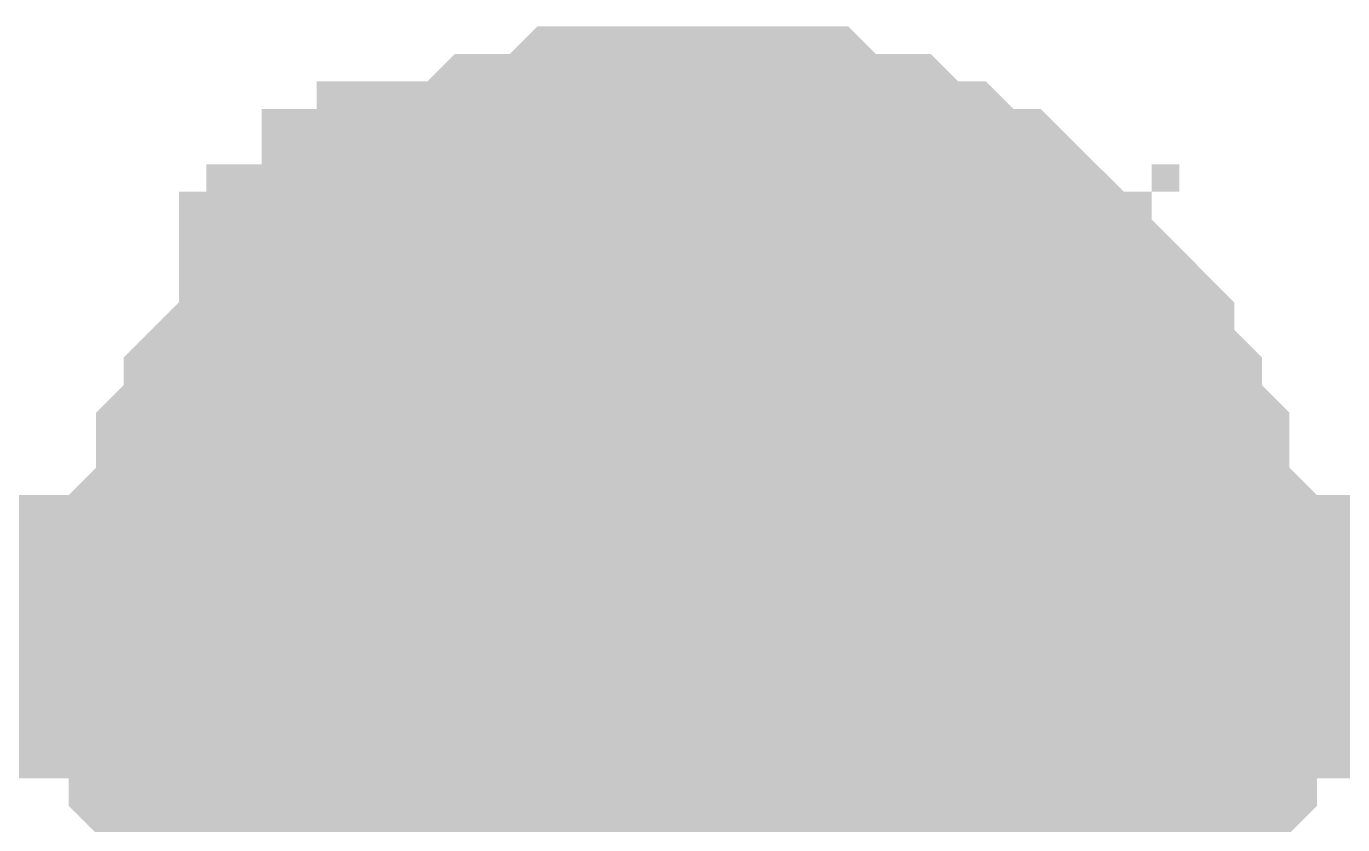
# Model space of a CAD drawing. Header units: inches. Extents: x 0 to 31.5, y 0 to 22.3.
# Drawn here: x 15.4725 to 15.5273, y 3.2919 to 3.3252 of the extents above; entities that cross this region are included whole.
import ezdxf

# ---------------------------------------------------------------- set-up
doc = ezdxf.new("R2010")
doc.units = ezdxf.units.IN
doc.header["$MEASUREMENT"] = 0
doc.layers.add('Sheet', color=255, linetype='Continuous')

msp = doc.modelspace()

# ---------------------------------------------------------------- linework, layer by layer
at = {"layer": 'Sheet'}
for points in [[(15.480151, 3.299748, 0.0118, 0.0118, 0), (15.480151, 3.300896, 0.0118, 0.0118, 0), (15.480151, 3.302045, 0.0118, 0.0118, 0), (15.480151, 3.302045, 0.0118, 0.0118, 0), (15.480151, 3.303193, 0.0118, 0.0118, 0), (15.481299, 3.304342, 0.0118, 0.0118, 0), (15.481299, 3.30549, 0.0118, 0.0118, 0), (15.481299, 3.306639, 0.0118, 0.0118, 0), (15.481299, 3.306639, 0.0118, 0.0118, 0), (15.482448, 3.307787, 0.0118, 0.0118, 0), (15.482448, 3.308936, 0.0118, 0.0118, 0), (15.483596, 3.310084, 0.0118, 0.0118, 0), (15.483596, 3.310084, 0.0118, 0.0118, 0), (15.484744, 3.311233, 0.0118, 0.0118, 0), (15.484744, 3.312382, 0.0118, 0.0118, 0), (15.485892, 3.312382, 0.0118, 0.0118, 0), (15.485892, 3.31353, 0.0118, 0.0118, 0), (15.487041, 3.31353, 0.0118, 0.0118, 0), (15.488189, 3.314679, 0.0118, 0.0118, 0), (15.488189, 3.315827, 0.0118, 0.0118, 0), (15.489337, 3.315827, 0.0118, 0.0118, 0), (15.490486, 3.315827, 0.0118, 0.0118, 0), (15.490486, 3.316976, 0.0118, 0.0118, 0), (15.491634, 3.316976, 0.0118, 0.0118, 0), (15.492782, 3.318124, 0.0118, 0.0118, 0), (15.49393, 3.318124, 0.0118, 0.0118, 0), (15.495079, 3.318124, 0.0118, 0.0118, 0), (15.495079, 3.318124, 0.0118, 0.0118, 0), (15.496227, 3.319273, 0.0118, 0.0118, 0), (15.497375, 3.319273, 0.0118, 0.0118, 0), (15.498524, 3.319273, 0.0118, 0.0118, 0), (15.499672, 3.319273, 0.0118, 0.0118, 0), (15.50082, 3.319273, 0.0118, 0.0118, 0)], [(15.480151, 3.299748, 0.0118, 0.0118, 0), (15.480151, 3.300896, 0.0118, 0.0118, 0), (15.480151, 3.302045, 0.0118, 0.0118, 0), (15.480151, 3.302045, 0.0118, 0.0118, 0), (15.480151, 3.303193, 0.0118, 0.0118, 0), (15.481299, 3.304342, 0.0118, 0.0118, 0), (15.481299, 3.30549, 0.0118, 0.0118, 0), (15.481299, 3.306639, 0.0118, 0.0118, 0), (15.481299, 3.306639, 0.0118, 0.0118, 0), (15.482448, 3.307787, 0.0118, 0.0118, 0), (15.482448, 3.308936, 0.0118, 0.0118, 0), (15.483596, 3.310084, 0.0118, 0.0118, 0), (15.483596, 3.310084, 0.0118, 0.0118, 0), (15.484744, 3.311233, 0.0118, 0.0118, 0), (15.484744, 3.312382, 0.0118, 0.0118, 0), (15.485892, 3.312382, 0.0118, 0.0118, 0), (15.485892, 3.31353, 0.0118, 0.0118, 0), (15.487041, 3.31353, 0.0118, 0.0118, 0), (15.488189, 3.314679, 0.0118, 0.0118, 0), (15.488189, 3.315827, 0.0118, 0.0118, 0), (15.489337, 3.315827, 0.0118, 0.0118, 0), (15.490486, 3.315827, 0.0118, 0.0118, 0), (15.490486, 3.316976, 0.0118, 0.0118, 0), (15.491634, 3.316976, 0.0118, 0.0118, 0), (15.492782, 3.318124, 0.0118, 0.0118, 0), (15.49393, 3.318124, 0.0118, 0.0118, 0), (15.495079, 3.318124, 0.0118, 0.0118, 0), (15.495079, 3.318124, 0.0118, 0.0118, 0), (15.496227, 3.319273, 0.0118, 0.0118, 0), (15.497375, 3.319273, 0.0118, 0.0118, 0), (15.498524, 3.319273, 0.0118, 0.0118, 0), (15.499672, 3.319273, 0.0118, 0.0118, 0), (15.50082, 3.319273, 0.0118, 0.0118, 0)], [(15.480151, 3.299748, 0.0118, 0.0118, 0), (15.480151, 3.300896, 0.0118, 0.0118, 0), (15.480151, 3.302045, 0.0118, 0.0118, 0), (15.480151, 3.302045, 0.0118, 0.0118, 0), (15.480151, 3.303193, 0.0118, 0.0118, 0), (15.481299, 3.304342, 0.0118, 0.0118, 0), (15.481299, 3.30549, 0.0118, 0.0118, 0), (15.481299, 3.306639, 0.0118, 0.0118, 0), (15.481299, 3.306639, 0.0118, 0.0118, 0), (15.482448, 3.307787, 0.0118, 0.0118, 0), (15.482448, 3.308936, 0.0118, 0.0118, 0), (15.483596, 3.310084, 0.0118, 0.0118, 0), (15.483596, 3.310084, 0.0118, 0.0118, 0), (15.484744, 3.311233, 0.0118, 0.0118, 0), (15.484744, 3.312382, 0.0118, 0.0118, 0), (15.485892, 3.312382, 0.0118, 0.0118, 0), (15.485892, 3.31353, 0.0118, 0.0118, 0), (15.487041, 3.31353, 0.0118, 0.0118, 0), (15.488189, 3.314679, 0.0118, 0.0118, 0), (15.488189, 3.315827, 0.0118, 0.0118, 0), (15.489337, 3.315827, 0.0118, 0.0118, 0), (15.490486, 3.315827, 0.0118, 0.0118, 0), (15.490486, 3.316976, 0.0118, 0.0118, 0), (15.491634, 3.316976, 0.0118, 0.0118, 0), (15.492782, 3.318124, 0.0118, 0.0118, 0), (15.49393, 3.318124, 0.0118, 0.0118, 0), (15.495079, 3.318124, 0.0118, 0.0118, 0), (15.495079, 3.318124, 0.0118, 0.0118, 0), (15.496227, 3.319273, 0.0118, 0.0118, 0), (15.497375, 3.319273, 0.0118, 0.0118, 0), (15.498524, 3.319273, 0.0118, 0.0118, 0), (15.499672, 3.319273, 0.0118, 0.0118, 0), (15.50082, 3.319273, 0.0118, 0.0118, 0)], [(15.480151, 3.299748, 0.0118, 0.0118, 0), (15.480151, 3.300896, 0.0118, 0.0118, 0), (15.480151, 3.302045, 0.0118, 0.0118, 0), (15.480151, 3.302045, 0.0118, 0.0118, 0), (15.480151, 3.303193, 0.0118, 0.0118, 0), (15.481299, 3.304342, 0.0118, 0.0118, 0), (15.481299, 3.30549, 0.0118, 0.0118, 0), (15.481299, 3.306639, 0.0118, 0.0118, 0), (15.481299, 3.306639, 0.0118, 0.0118, 0), (15.482448, 3.307787, 0.0118, 0.0118, 0), (15.482448, 3.308936, 0.0118, 0.0118, 0), (15.483596, 3.310084, 0.0118, 0.0118, 0), (15.483596, 3.310084, 0.0118, 0.0118, 0), (15.484744, 3.311233, 0.0118, 0.0118, 0), (15.484744, 3.312382, 0.0118, 0.0118, 0), (15.485892, 3.312382, 0.0118, 0.0118, 0), (15.485892, 3.31353, 0.0118, 0.0118, 0), (15.487041, 3.31353, 0.0118, 0.0118, 0), (15.488189, 3.314679, 0.0118, 0.0118, 0), (15.488189, 3.315827, 0.0118, 0.0118, 0), (15.489337, 3.315827, 0.0118, 0.0118, 0), (15.490486, 3.315827, 0.0118, 0.0118, 0), (15.490486, 3.316976, 0.0118, 0.0118, 0), (15.491634, 3.316976, 0.0118, 0.0118, 0), (15.492782, 3.318124, 0.0118, 0.0118, 0), (15.49393, 3.318124, 0.0118, 0.0118, 0), (15.495079, 3.318124, 0.0118, 0.0118, 0), (15.495079, 3.318124, 0.0118, 0.0118, 0), (15.496227, 3.319273, 0.0118, 0.0118, 0), (15.497375, 3.319273, 0.0118, 0.0118, 0), (15.498524, 3.319273, 0.0118, 0.0118, 0), (15.499672, 3.319273, 0.0118, 0.0118, 0), (15.50082, 3.319273, 0.0118, 0.0118, 0)], [(15.50082, 3.319273, 0.0118, 0.0118, 0), (15.50082, 3.319273, 0.0118, 0.0118, 0)], [(15.50082, 3.319273, 0.0118, 0.0118, 0), (15.501969, 3.319273, 0.0118, 0.0118, 0), (15.503117, 3.319273, 0.0118, 0.0118, 0), (15.503117, 3.319273, 0.0118, 0.0118, 0), (15.504265, 3.319273, 0.0118, 0.0118, 0), (15.505413, 3.318124, 0.0118, 0.0118, 0), (15.506562, 3.318124, 0.0118, 0.0118, 0), (15.50771, 3.318124, 0.0118, 0.0118, 0), (15.50771, 3.318124, 0.0118, 0.0118, 0), (15.508858, 3.316976, 0.0118, 0.0118, 0), (15.510007, 3.316976, 0.0118, 0.0118, 0), (15.511155, 3.315827, 0.0118, 0.0118, 0), (15.511155, 3.315827, 0.0118, 0.0118, 0), (15.512303, 3.315827, 0.0118, 0.0118, 0), (15.513451, 3.314679, 0.0118, 0.0118, 0), (15.513451, 3.31353, 0.0118, 0.0118, 0), (15.5146, 3.31353, 0.0118, 0.0118, 0), (15.5146, 3.312382, 0.0118, 0.0118, 0), (15.515748, 3.312382, 0.0118, 0.0118, 0), (15.516896, 3.311233, 0.0118, 0.0118, 0), (15.516896, 3.310084, 0.0118, 0.0118, 0), (15.516896, 3.310084, 0.0118, 0.0118, 0), (15.518045, 3.308936, 0.0118, 0.0118, 0), (15.518045, 3.307787, 0.0118, 0.0118, 0), (15.519193, 3.306639, 0.0118, 0.0118, 0), (15.519193, 3.306639, 0.0118, 0.0118, 0), (15.519193, 3.30549, 0.0118, 0.0118, 0), (15.519193, 3.304342, 0.0118, 0.0118, 0), (15.520341, 3.303193, 0.0118, 0.0118, 0), (15.520341, 3.302045, 0.0118, 0.0118, 0), (15.520341, 3.302045, 0.0118, 0.0118, 0), (15.520341, 3.300896, 0.0118, 0.0118, 0), (15.520341, 3.299748, 0.0118, 0.0118, 0)], [(15.50082, 3.319273, 0.0118, 0.0118, 0), (15.50082, 3.319273, 0.0118, 0.0118, 0)], [(15.50082, 3.319273, 0.0118, 0.0118, 0), (15.501969, 3.319273, 0.0118, 0.0118, 0), (15.503117, 3.319273, 0.0118, 0.0118, 0), (15.503117, 3.319273, 0.0118, 0.0118, 0), (15.504265, 3.319273, 0.0118, 0.0118, 0), (15.505413, 3.318124, 0.0118, 0.0118, 0), (15.506562, 3.318124, 0.0118, 0.0118, 0), (15.50771, 3.318124, 0.0118, 0.0118, 0), (15.50771, 3.318124, 0.0118, 0.0118, 0), (15.508858, 3.316976, 0.0118, 0.0118, 0), (15.510007, 3.316976, 0.0118, 0.0118, 0), (15.511155, 3.315827, 0.0118, 0.0118, 0), (15.511155, 3.315827, 0.0118, 0.0118, 0), (15.512303, 3.315827, 0.0118, 0.0118, 0), (15.513451, 3.314679, 0.0118, 0.0118, 0), (15.513451, 3.31353, 0.0118, 0.0118, 0), (15.5146, 3.31353, 0.0118, 0.0118, 0), (15.5146, 3.312382, 0.0118, 0.0118, 0), (15.515748, 3.312382, 0.0118, 0.0118, 0), (15.516896, 3.311233, 0.0118, 0.0118, 0), (15.516896, 3.310084, 0.0118, 0.0118, 0), (15.516896, 3.310084, 0.0118, 0.0118, 0), (15.518045, 3.308936, 0.0118, 0.0118, 0), (15.518045, 3.307787, 0.0118, 0.0118, 0), (15.519193, 3.306639, 0.0118, 0.0118, 0), (15.519193, 3.306639, 0.0118, 0.0118, 0), (15.519193, 3.30549, 0.0118, 0.0118, 0), (15.519193, 3.304342, 0.0118, 0.0118, 0), (15.520341, 3.303193, 0.0118, 0.0118, 0), (15.520341, 3.302045, 0.0118, 0.0118, 0), (15.520341, 3.302045, 0.0118, 0.0118, 0), (15.520341, 3.300896, 0.0118, 0.0118, 0), (15.520341, 3.299748, 0.0118, 0.0118, 0)], [(15.50082, 3.319273, 0.0118, 0.0118, 0), (15.50082, 3.319273, 0.0118, 0.0118, 0)], [(15.50082, 3.319273, 0.0118, 0.0118, 0), (15.501969, 3.319273, 0.0118, 0.0118, 0), (15.503117, 3.319273, 0.0118, 0.0118, 0), (15.503117, 3.319273, 0.0118, 0.0118, 0), (15.504265, 3.319273, 0.0118, 0.0118, 0), (15.505413, 3.318124, 0.0118, 0.0118, 0), (15.506562, 3.318124, 0.0118, 0.0118, 0), (15.50771, 3.318124, 0.0118, 0.0118, 0), (15.50771, 3.318124, 0.0118, 0.0118, 0), (15.508858, 3.316976, 0.0118, 0.0118, 0), (15.510007, 3.316976, 0.0118, 0.0118, 0), (15.511155, 3.315827, 0.0118, 0.0118, 0), (15.511155, 3.315827, 0.0118, 0.0118, 0), (15.512303, 3.315827, 0.0118, 0.0118, 0), (15.513451, 3.314679, 0.0118, 0.0118, 0), (15.513451, 3.31353, 0.0118, 0.0118, 0), (15.5146, 3.31353, 0.0118, 0.0118, 0), (15.5146, 3.312382, 0.0118, 0.0118, 0), (15.515748, 3.312382, 0.0118, 0.0118, 0), (15.516896, 3.311233, 0.0118, 0.0118, 0), (15.516896, 3.310084, 0.0118, 0.0118, 0), (15.516896, 3.310084, 0.0118, 0.0118, 0), (15.518045, 3.308936, 0.0118, 0.0118, 0), (15.518045, 3.307787, 0.0118, 0.0118, 0), (15.519193, 3.306639, 0.0118, 0.0118, 0), (15.519193, 3.306639, 0.0118, 0.0118, 0), (15.519193, 3.30549, 0.0118, 0.0118, 0), (15.519193, 3.304342, 0.0118, 0.0118, 0), (15.520341, 3.303193, 0.0118, 0.0118, 0), (15.520341, 3.302045, 0.0118, 0.0118, 0), (15.520341, 3.302045, 0.0118, 0.0118, 0), (15.520341, 3.300896, 0.0118, 0.0118, 0), (15.520341, 3.299748, 0.0118, 0.0118, 0)], [(15.50082, 3.319273, 0.0118, 0.0118, 0), (15.50082, 3.319273, 0.0118, 0.0118, 0)], [(15.50082, 3.319273, 0.0118, 0.0118, 0), (15.501969, 3.319273, 0.0118, 0.0118, 0), (15.503117, 3.319273, 0.0118, 0.0118, 0), (15.503117, 3.319273, 0.0118, 0.0118, 0), (15.504265, 3.319273, 0.0118, 0.0118, 0), (15.505413, 3.318124, 0.0118, 0.0118, 0), (15.506562, 3.318124, 0.0118, 0.0118, 0), (15.50771, 3.318124, 0.0118, 0.0118, 0), (15.50771, 3.318124, 0.0118, 0.0118, 0), (15.508858, 3.316976, 0.0118, 0.0118, 0), (15.510007, 3.316976, 0.0118, 0.0118, 0), (15.511155, 3.315827, 0.0118, 0.0118, 0), (15.511155, 3.315827, 0.0118, 0.0118, 0), (15.512303, 3.315827, 0.0118, 0.0118, 0), (15.513451, 3.314679, 0.0118, 0.0118, 0), (15.513451, 3.31353, 0.0118, 0.0118, 0), (15.5146, 3.31353, 0.0118, 0.0118, 0), (15.5146, 3.312382, 0.0118, 0.0118, 0), (15.515748, 3.312382, 0.0118, 0.0118, 0), (15.516896, 3.311233, 0.0118, 0.0118, 0), (15.516896, 3.310084, 0.0118, 0.0118, 0), (15.516896, 3.310084, 0.0118, 0.0118, 0), (15.518045, 3.308936, 0.0118, 0.0118, 0), (15.518045, 3.307787, 0.0118, 0.0118, 0), (15.519193, 3.306639, 0.0118, 0.0118, 0), (15.519193, 3.306639, 0.0118, 0.0118, 0), (15.519193, 3.30549, 0.0118, 0.0118, 0), (15.519193, 3.304342, 0.0118, 0.0118, 0), (15.520341, 3.303193, 0.0118, 0.0118, 0), (15.520341, 3.302045, 0.0118, 0.0118, 0), (15.520341, 3.302045, 0.0118, 0.0118, 0), (15.520341, 3.300896, 0.0118, 0.0118, 0), (15.520341, 3.299748, 0.0118, 0.0118, 0)], [(15.480151, 3.299748, 0.0039, 0.0039, 0), (15.480151, 3.300896, 0.0039, 0.0039, 0), (15.480151, 3.302045, 0.0039, 0.0039, 0), (15.480151, 3.302045, 0.0039, 0.0039, 0), (15.480151, 3.303193, 0.0039, 0.0039, 0), (15.481299, 3.304342, 0.0039, 0.0039, 0), (15.481299, 3.30549, 0.0039, 0.0039, 0), (15.481299, 3.306639, 0.0039, 0.0039, 0), (15.481299, 3.306639, 0.0039, 0.0039, 0), (15.482448, 3.307787, 0.0039, 0.0039, 0), (15.482448, 3.308936, 0.0039, 0.0039, 0), (15.483596, 3.310084, 0.0039, 0.0039, 0), (15.483596, 3.310084, 0.0039, 0.0039, 0), (15.484744, 3.311233, 0.0039, 0.0039, 0), (15.484744, 3.312382, 0.0039, 0.0039, 0), (15.485892, 3.312382, 0.0039, 0.0039, 0), (15.485892, 3.31353, 0.0039, 0.0039, 0), (15.487041, 3.31353, 0.0039, 0.0039, 0), (15.488189, 3.314679, 0.0039, 0.0039, 0), (15.488189, 3.315827, 0.0039, 0.0039, 0), (15.489337, 3.315827, 0.0039, 0.0039, 0), (15.490486, 3.315827, 0.0039, 0.0039, 0), (15.490486, 3.316976, 0.0039, 0.0039, 0), (15.491634, 3.316976, 0.0039, 0.0039, 0), (15.492782, 3.318124, 0.0039, 0.0039, 0), (15.49393, 3.318124, 0.0039, 0.0039, 0), (15.495079, 3.318124, 0.0039, 0.0039, 0), (15.495079, 3.318124, 0.0039, 0.0039, 0), (15.496227, 3.319273, 0.0039, 0.0039, 0), (15.497375, 3.319273, 0.0039, 0.0039, 0), (15.498524, 3.319273, 0.0039, 0.0039, 0), (15.499672, 3.319273, 0.0039, 0.0039, 0), (15.50082, 3.319273, 0.0039, 0.0039, 0)], [(15.480151, 3.299748, 0.0039, 0.0039, 0), (15.480151, 3.300896, 0.0039, 0.0039, 0), (15.480151, 3.302045, 0.0039, 0.0039, 0), (15.480151, 3.302045, 0.0039, 0.0039, 0), (15.480151, 3.303193, 0.0039, 0.0039, 0), (15.481299, 3.304342, 0.0039, 0.0039, 0), (15.481299, 3.30549, 0.0039, 0.0039, 0), (15.481299, 3.306639, 0.0039, 0.0039, 0), (15.481299, 3.306639, 0.0039, 0.0039, 0), (15.482448, 3.307787, 0.0039, 0.0039, 0), (15.482448, 3.308936, 0.0039, 0.0039, 0), (15.483596, 3.310084, 0.0039, 0.0039, 0), (15.483596, 3.310084, 0.0039, 0.0039, 0), (15.484744, 3.311233, 0.0039, 0.0039, 0), (15.484744, 3.312382, 0.0039, 0.0039, 0), (15.485892, 3.312382, 0.0039, 0.0039, 0), (15.485892, 3.31353, 0.0039, 0.0039, 0), (15.487041, 3.31353, 0.0039, 0.0039, 0), (15.488189, 3.314679, 0.0039, 0.0039, 0), (15.488189, 3.315827, 0.0039, 0.0039, 0), (15.489337, 3.315827, 0.0039, 0.0039, 0), (15.490486, 3.315827, 0.0039, 0.0039, 0), (15.490486, 3.316976, 0.0039, 0.0039, 0), (15.491634, 3.316976, 0.0039, 0.0039, 0), (15.492782, 3.318124, 0.0039, 0.0039, 0), (15.49393, 3.318124, 0.0039, 0.0039, 0), (15.495079, 3.318124, 0.0039, 0.0039, 0), (15.495079, 3.318124, 0.0039, 0.0039, 0), (15.496227, 3.319273, 0.0039, 0.0039, 0), (15.497375, 3.319273, 0.0039, 0.0039, 0), (15.498524, 3.319273, 0.0039, 0.0039, 0), (15.499672, 3.319273, 0.0039, 0.0039, 0), (15.50082, 3.319273, 0.0039, 0.0039, 0)], [(15.480151, 3.299748, 0.0039, 0.0039, 0), (15.480151, 3.300896, 0.0039, 0.0039, 0), (15.480151, 3.302045, 0.0039, 0.0039, 0), (15.480151, 3.302045, 0.0039, 0.0039, 0), (15.480151, 3.303193, 0.0039, 0.0039, 0), (15.481299, 3.304342, 0.0039, 0.0039, 0), (15.481299, 3.30549, 0.0039, 0.0039, 0), (15.481299, 3.306639, 0.0039, 0.0039, 0), (15.481299, 3.306639, 0.0039, 0.0039, 0), (15.482448, 3.307787, 0.0039, 0.0039, 0), (15.482448, 3.308936, 0.0039, 0.0039, 0), (15.483596, 3.310084, 0.0039, 0.0039, 0), (15.483596, 3.310084, 0.0039, 0.0039, 0), (15.484744, 3.311233, 0.0039, 0.0039, 0), (15.484744, 3.312382, 0.0039, 0.0039, 0), (15.485892, 3.312382, 0.0039, 0.0039, 0), (15.485892, 3.31353, 0.0039, 0.0039, 0), (15.487041, 3.31353, 0.0039, 0.0039, 0), (15.488189, 3.314679, 0.0039, 0.0039, 0), (15.488189, 3.315827, 0.0039, 0.0039, 0), (15.489337, 3.315827, 0.0039, 0.0039, 0), (15.490486, 3.315827, 0.0039, 0.0039, 0), (15.490486, 3.316976, 0.0039, 0.0039, 0), (15.491634, 3.316976, 0.0039, 0.0039, 0), (15.492782, 3.318124, 0.0039, 0.0039, 0), (15.49393, 3.318124, 0.0039, 0.0039, 0), (15.495079, 3.318124, 0.0039, 0.0039, 0), (15.495079, 3.318124, 0.0039, 0.0039, 0), (15.496227, 3.319273, 0.0039, 0.0039, 0), (15.497375, 3.319273, 0.0039, 0.0039, 0), (15.498524, 3.319273, 0.0039, 0.0039, 0), (15.499672, 3.319273, 0.0039, 0.0039, 0), (15.50082, 3.319273, 0.0039, 0.0039, 0)], [(15.480151, 3.299748, 0.0039, 0.0039, 0), (15.480151, 3.300896, 0.0039, 0.0039, 0), (15.480151, 3.302045, 0.0039, 0.0039, 0), (15.480151, 3.302045, 0.0039, 0.0039, 0), (15.480151, 3.303193, 0.0039, 0.0039, 0), (15.481299, 3.304342, 0.0039, 0.0039, 0), (15.481299, 3.30549, 0.0039, 0.0039, 0), (15.481299, 3.306639, 0.0039, 0.0039, 0), (15.481299, 3.306639, 0.0039, 0.0039, 0), (15.482448, 3.307787, 0.0039, 0.0039, 0), (15.482448, 3.308936, 0.0039, 0.0039, 0), (15.483596, 3.310084, 0.0039, 0.0039, 0), (15.483596, 3.310084, 0.0039, 0.0039, 0), (15.484744, 3.311233, 0.0039, 0.0039, 0), (15.484744, 3.312382, 0.0039, 0.0039, 0), (15.485892, 3.312382, 0.0039, 0.0039, 0), (15.485892, 3.31353, 0.0039, 0.0039, 0), (15.487041, 3.31353, 0.0039, 0.0039, 0), (15.488189, 3.314679, 0.0039, 0.0039, 0), (15.488189, 3.315827, 0.0039, 0.0039, 0), (15.489337, 3.315827, 0.0039, 0.0039, 0), (15.490486, 3.315827, 0.0039, 0.0039, 0), (15.490486, 3.316976, 0.0039, 0.0039, 0), (15.491634, 3.316976, 0.0039, 0.0039, 0), (15.492782, 3.318124, 0.0039, 0.0039, 0), (15.49393, 3.318124, 0.0039, 0.0039, 0), (15.495079, 3.318124, 0.0039, 0.0039, 0), (15.495079, 3.318124, 0.0039, 0.0039, 0), (15.496227, 3.319273, 0.0039, 0.0039, 0), (15.497375, 3.319273, 0.0039, 0.0039, 0), (15.498524, 3.319273, 0.0039, 0.0039, 0), (15.499672, 3.319273, 0.0039, 0.0039, 0), (15.50082, 3.319273, 0.0039, 0.0039, 0)], [(15.50082, 3.319273, 0.0039, 0.0039, 0), (15.50082, 3.319273, 0.0039, 0.0039, 0)], [(15.50082, 3.319273, 0.0039, 0.0039, 0), (15.501969, 3.319273, 0.0039, 0.0039, 0), (15.503117, 3.319273, 0.0039, 0.0039, 0), (15.503117, 3.319273, 0.0039, 0.0039, 0), (15.504265, 3.319273, 0.0039, 0.0039, 0), (15.505413, 3.318124, 0.0039, 0.0039, 0), (15.506562, 3.318124, 0.0039, 0.0039, 0), (15.50771, 3.318124, 0.0039, 0.0039, 0), (15.50771, 3.318124, 0.0039, 0.0039, 0), (15.508858, 3.316976, 0.0039, 0.0039, 0), (15.510007, 3.316976, 0.0039, 0.0039, 0), (15.511155, 3.315827, 0.0039, 0.0039, 0), (15.511155, 3.315827, 0.0039, 0.0039, 0), (15.512303, 3.315827, 0.0039, 0.0039, 0), (15.513451, 3.314679, 0.0039, 0.0039, 0), (15.513451, 3.31353, 0.0039, 0.0039, 0), (15.5146, 3.31353, 0.0039, 0.0039, 0), (15.5146, 3.312382, 0.0039, 0.0039, 0), (15.515748, 3.312382, 0.0039, 0.0039, 0), (15.516896, 3.311233, 0.0039, 0.0039, 0), (15.516896, 3.310084, 0.0039, 0.0039, 0), (15.516896, 3.310084, 0.0039, 0.0039, 0), (15.518045, 3.308936, 0.0039, 0.0039, 0), (15.518045, 3.307787, 0.0039, 0.0039, 0), (15.519193, 3.306639, 0.0039, 0.0039, 0), (15.519193, 3.306639, 0.0039, 0.0039, 0), (15.519193, 3.30549, 0.0039, 0.0039, 0), (15.519193, 3.304342, 0.0039, 0.0039, 0), (15.520341, 3.303193, 0.0039, 0.0039, 0), (15.520341, 3.302045, 0.0039, 0.0039, 0), (15.520341, 3.302045, 0.0039, 0.0039, 0), (15.520341, 3.300896, 0.0039, 0.0039, 0), (15.520341, 3.299748, 0.0039, 0.0039, 0)], [(15.50082, 3.319273, 0.0039, 0.0039, 0), (15.50082, 3.319273, 0.0039, 0.0039, 0)], [(15.50082, 3.319273, 0.0039, 0.0039, 0), (15.501969, 3.319273, 0.0039, 0.0039, 0), (15.503117, 3.319273, 0.0039, 0.0039, 0), (15.503117, 3.319273, 0.0039, 0.0039, 0), (15.504265, 3.319273, 0.0039, 0.0039, 0), (15.505413, 3.318124, 0.0039, 0.0039, 0), (15.506562, 3.318124, 0.0039, 0.0039, 0), (15.50771, 3.318124, 0.0039, 0.0039, 0), (15.50771, 3.318124, 0.0039, 0.0039, 0), (15.508858, 3.316976, 0.0039, 0.0039, 0), (15.510007, 3.316976, 0.0039, 0.0039, 0), (15.511155, 3.315827, 0.0039, 0.0039, 0), (15.511155, 3.315827, 0.0039, 0.0039, 0), (15.512303, 3.315827, 0.0039, 0.0039, 0), (15.513451, 3.314679, 0.0039, 0.0039, 0), (15.513451, 3.31353, 0.0039, 0.0039, 0), (15.5146, 3.31353, 0.0039, 0.0039, 0), (15.5146, 3.312382, 0.0039, 0.0039, 0), (15.515748, 3.312382, 0.0039, 0.0039, 0), (15.516896, 3.311233, 0.0039, 0.0039, 0), (15.516896, 3.310084, 0.0039, 0.0039, 0), (15.516896, 3.310084, 0.0039, 0.0039, 0), (15.518045, 3.308936, 0.0039, 0.0039, 0), (15.518045, 3.307787, 0.0039, 0.0039, 0), (15.519193, 3.306639, 0.0039, 0.0039, 0), (15.519193, 3.306639, 0.0039, 0.0039, 0), (15.519193, 3.30549, 0.0039, 0.0039, 0), (15.519193, 3.304342, 0.0039, 0.0039, 0), (15.520341, 3.303193, 0.0039, 0.0039, 0), (15.520341, 3.302045, 0.0039, 0.0039, 0), (15.520341, 3.302045, 0.0039, 0.0039, 0), (15.520341, 3.300896, 0.0039, 0.0039, 0), (15.520341, 3.299748, 0.0039, 0.0039, 0)], [(15.50082, 3.319273, 0.0039, 0.0039, 0), (15.50082, 3.319273, 0.0039, 0.0039, 0)], [(15.50082, 3.319273, 0.0039, 0.0039, 0), (15.501969, 3.319273, 0.0039, 0.0039, 0), (15.503117, 3.319273, 0.0039, 0.0039, 0), (15.503117, 3.319273, 0.0039, 0.0039, 0), (15.504265, 3.319273, 0.0039, 0.0039, 0), (15.505413, 3.318124, 0.0039, 0.0039, 0), (15.506562, 3.318124, 0.0039, 0.0039, 0), (15.50771, 3.318124, 0.0039, 0.0039, 0), (15.50771, 3.318124, 0.0039, 0.0039, 0), (15.508858, 3.316976, 0.0039, 0.0039, 0), (15.510007, 3.316976, 0.0039, 0.0039, 0), (15.511155, 3.315827, 0.0039, 0.0039, 0), (15.511155, 3.315827, 0.0039, 0.0039, 0), (15.512303, 3.315827, 0.0039, 0.0039, 0), (15.513451, 3.314679, 0.0039, 0.0039, 0), (15.513451, 3.31353, 0.0039, 0.0039, 0), (15.5146, 3.31353, 0.0039, 0.0039, 0), (15.5146, 3.312382, 0.0039, 0.0039, 0), (15.515748, 3.312382, 0.0039, 0.0039, 0), (15.516896, 3.311233, 0.0039, 0.0039, 0), (15.516896, 3.310084, 0.0039, 0.0039, 0), (15.516896, 3.310084, 0.0039, 0.0039, 0), (15.518045, 3.308936, 0.0039, 0.0039, 0), (15.518045, 3.307787, 0.0039, 0.0039, 0), (15.519193, 3.306639, 0.0039, 0.0039, 0), (15.519193, 3.306639, 0.0039, 0.0039, 0), (15.519193, 3.30549, 0.0039, 0.0039, 0), (15.519193, 3.304342, 0.0039, 0.0039, 0), (15.520341, 3.303193, 0.0039, 0.0039, 0), (15.520341, 3.302045, 0.0039, 0.0039, 0), (15.520341, 3.302045, 0.0039, 0.0039, 0), (15.520341, 3.300896, 0.0039, 0.0039, 0), (15.520341, 3.299748, 0.0039, 0.0039, 0)], [(15.50082, 3.319273, 0.0039, 0.0039, 0), (15.50082, 3.319273, 0.0039, 0.0039, 0)], [(15.50082, 3.319273, 0.0039, 0.0039, 0), (15.501969, 3.319273, 0.0039, 0.0039, 0), (15.503117, 3.319273, 0.0039, 0.0039, 0), (15.503117, 3.319273, 0.0039, 0.0039, 0), (15.504265, 3.319273, 0.0039, 0.0039, 0), (15.505413, 3.318124, 0.0039, 0.0039, 0), (15.506562, 3.318124, 0.0039, 0.0039, 0), (15.50771, 3.318124, 0.0039, 0.0039, 0), (15.50771, 3.318124, 0.0039, 0.0039, 0), (15.508858, 3.316976, 0.0039, 0.0039, 0), (15.510007, 3.316976, 0.0039, 0.0039, 0), (15.511155, 3.315827, 0.0039, 0.0039, 0), (15.511155, 3.315827, 0.0039, 0.0039, 0), (15.512303, 3.315827, 0.0039, 0.0039, 0), (15.513451, 3.314679, 0.0039, 0.0039, 0), (15.513451, 3.31353, 0.0039, 0.0039, 0), (15.5146, 3.31353, 0.0039, 0.0039, 0), (15.5146, 3.312382, 0.0039, 0.0039, 0), (15.515748, 3.312382, 0.0039, 0.0039, 0), (15.516896, 3.311233, 0.0039, 0.0039, 0), (15.516896, 3.310084, 0.0039, 0.0039, 0), (15.516896, 3.310084, 0.0039, 0.0039, 0), (15.518045, 3.308936, 0.0039, 0.0039, 0), (15.518045, 3.307787, 0.0039, 0.0039, 0), (15.519193, 3.306639, 0.0039, 0.0039, 0), (15.519193, 3.306639, 0.0039, 0.0039, 0), (15.519193, 3.30549, 0.0039, 0.0039, 0), (15.519193, 3.304342, 0.0039, 0.0039, 0), (15.520341, 3.303193, 0.0039, 0.0039, 0), (15.520341, 3.302045, 0.0039, 0.0039, 0), (15.520341, 3.302045, 0.0039, 0.0039, 0), (15.520341, 3.300896, 0.0039, 0.0039, 0), (15.520341, 3.299748, 0.0039, 0.0039, 0)], [(15.201115, 2.898908, 0.0118, 0.0118, 0), (15.201115, 2.798985, 0.0118, 0.0118, 0), (15.50082, 2.798985, 0.0118, 0.0118, 0), (15.50082, 3.299748, 0.0118, 0.0118, 0)], [(15.201115, 3.299748, 0.0118, 0.0118, 0), (15.50082, 3.299748, 0.0118, 0.0118, 0), (15.800525, 3.299748, 0.0118, 0.0118, 0)], [(15.485892, 3.285965, 0.0118, 0.0118, 0), (15.484744, 3.287114, 0.0118, 0.0118, 0), (15.484744, 3.287114, 0.0118, 0.0118, 0), (15.483596, 3.288262, 0.0118, 0.0118, 0), (15.483596, 3.289411, 0.0118, 0.0118, 0), (15.482448, 3.289411, 0.0118, 0.0118, 0), (15.482448, 3.290559, 0.0118, 0.0118, 0), (15.481299, 3.291708, 0.0118, 0.0118, 0), (15.481299, 3.292856, 0.0118, 0.0118, 0), (15.481299, 3.294005, 0.0118, 0.0118, 0), (15.481299, 3.294005, 0.0118, 0.0118, 0), (15.480151, 3.295153, 0.0118, 0.0118, 0), (15.480151, 3.296302, 0.0118, 0.0118, 0), (15.480151, 3.297451, 0.0118, 0.0118, 0), (15.480151, 3.298599, 0.0118, 0.0118, 0), (15.480151, 3.299748, 0.0118, 0.0118, 0)], [(15.480151, 3.299748, 0.0118, 0.0118, 0), (15.480151, 3.299748, 0.0118, 0.0118, 0)], [(15.485892, 3.285965, 0.0118, 0.0118, 0), (15.484744, 3.287114, 0.0118, 0.0118, 0), (15.484744, 3.287114, 0.0118, 0.0118, 0), (15.483596, 3.288262, 0.0118, 0.0118, 0), (15.483596, 3.289411, 0.0118, 0.0118, 0), (15.482448, 3.289411, 0.0118, 0.0118, 0), (15.482448, 3.290559, 0.0118, 0.0118, 0), (15.481299, 3.291708, 0.0118, 0.0118, 0), (15.481299, 3.292856, 0.0118, 0.0118, 0), (15.481299, 3.294005, 0.0118, 0.0118, 0), (15.481299, 3.294005, 0.0118, 0.0118, 0), (15.480151, 3.295153, 0.0118, 0.0118, 0), (15.480151, 3.296302, 0.0118, 0.0118, 0), (15.480151, 3.297451, 0.0118, 0.0118, 0), (15.480151, 3.298599, 0.0118, 0.0118, 0), (15.480151, 3.299748, 0.0118, 0.0118, 0)], [(15.480151, 3.299748, 0.0118, 0.0118, 0), (15.480151, 3.299748, 0.0118, 0.0118, 0)], [(15.485892, 3.285965, 0.0118, 0.0118, 0), (15.484744, 3.287114, 0.0118, 0.0118, 0), (15.484744, 3.287114, 0.0118, 0.0118, 0), (15.483596, 3.288262, 0.0118, 0.0118, 0), (15.483596, 3.289411, 0.0118, 0.0118, 0), (15.482448, 3.289411, 0.0118, 0.0118, 0), (15.482448, 3.290559, 0.0118, 0.0118, 0), (15.481299, 3.291708, 0.0118, 0.0118, 0), (15.481299, 3.292856, 0.0118, 0.0118, 0), (15.481299, 3.294005, 0.0118, 0.0118, 0), (15.481299, 3.294005, 0.0118, 0.0118, 0), (15.480151, 3.295153, 0.0118, 0.0118, 0), (15.480151, 3.296302, 0.0118, 0.0118, 0), (15.480151, 3.297451, 0.0118, 0.0118, 0), (15.480151, 3.298599, 0.0118, 0.0118, 0), (15.480151, 3.299748, 0.0118, 0.0118, 0)], [(15.480151, 3.299748, 0.0118, 0.0118, 0), (15.480151, 3.299748, 0.0118, 0.0118, 0)], [(15.485892, 3.285965, 0.0118, 0.0118, 0), (15.484744, 3.287114, 0.0118, 0.0118, 0), (15.484744, 3.287114, 0.0118, 0.0118, 0), (15.483596, 3.288262, 0.0118, 0.0118, 0), (15.483596, 3.289411, 0.0118, 0.0118, 0), (15.482448, 3.289411, 0.0118, 0.0118, 0), (15.482448, 3.290559, 0.0118, 0.0118, 0), (15.481299, 3.291708, 0.0118, 0.0118, 0), (15.481299, 3.292856, 0.0118, 0.0118, 0), (15.481299, 3.294005, 0.0118, 0.0118, 0), (15.481299, 3.294005, 0.0118, 0.0118, 0), (15.480151, 3.295153, 0.0118, 0.0118, 0), (15.480151, 3.296302, 0.0118, 0.0118, 0), (15.480151, 3.297451, 0.0118, 0.0118, 0), (15.480151, 3.298599, 0.0118, 0.0118, 0), (15.480151, 3.299748, 0.0118, 0.0118, 0)], [(15.480151, 3.299748, 0.0118, 0.0118, 0), (15.480151, 3.299748, 0.0118, 0.0118, 0)], [(15.520341, 3.299748, 0.0118, 0.0118, 0), (15.520341, 3.298599, 0.0118, 0.0118, 0), (15.520341, 3.297451, 0.0118, 0.0118, 0), (15.520341, 3.296302, 0.0118, 0.0118, 0), (15.520341, 3.295153, 0.0118, 0.0118, 0), (15.519193, 3.294005, 0.0118, 0.0118, 0), (15.519193, 3.294005, 0.0118, 0.0118, 0), (15.519193, 3.292856, 0.0118, 0.0118, 0), (15.519193, 3.291708, 0.0118, 0.0118, 0), (15.518045, 3.290559, 0.0118, 0.0118, 0), (15.518045, 3.289411, 0.0118, 0.0118, 0), (15.516896, 3.289411, 0.0118, 0.0118, 0), (15.516896, 3.288262, 0.0118, 0.0118, 0), (15.516896, 3.287114, 0.0118, 0.0118, 0), (15.515748, 3.287114, 0.0118, 0.0118, 0), (15.5146, 3.285965, 0.0118, 0.0118, 0)], [(15.520341, 3.299748, 0.0118, 0.0118, 0), (15.520341, 3.298599, 0.0118, 0.0118, 0), (15.520341, 3.297451, 0.0118, 0.0118, 0), (15.520341, 3.296302, 0.0118, 0.0118, 0), (15.520341, 3.295153, 0.0118, 0.0118, 0), (15.519193, 3.294005, 0.0118, 0.0118, 0), (15.519193, 3.294005, 0.0118, 0.0118, 0), (15.519193, 3.292856, 0.0118, 0.0118, 0), (15.519193, 3.291708, 0.0118, 0.0118, 0), (15.518045, 3.290559, 0.0118, 0.0118, 0), (15.518045, 3.289411, 0.0118, 0.0118, 0), (15.516896, 3.289411, 0.0118, 0.0118, 0), (15.516896, 3.288262, 0.0118, 0.0118, 0), (15.516896, 3.287114, 0.0118, 0.0118, 0), (15.515748, 3.287114, 0.0118, 0.0118, 0), (15.5146, 3.285965, 0.0118, 0.0118, 0)], [(15.520341, 3.299748, 0.0118, 0.0118, 0), (15.520341, 3.298599, 0.0118, 0.0118, 0), (15.520341, 3.297451, 0.0118, 0.0118, 0), (15.520341, 3.296302, 0.0118, 0.0118, 0), (15.520341, 3.295153, 0.0118, 0.0118, 0), (15.519193, 3.294005, 0.0118, 0.0118, 0), (15.519193, 3.294005, 0.0118, 0.0118, 0), (15.519193, 3.292856, 0.0118, 0.0118, 0), (15.519193, 3.291708, 0.0118, 0.0118, 0), (15.518045, 3.290559, 0.0118, 0.0118, 0), (15.518045, 3.289411, 0.0118, 0.0118, 0), (15.516896, 3.289411, 0.0118, 0.0118, 0), (15.516896, 3.288262, 0.0118, 0.0118, 0), (15.516896, 3.287114, 0.0118, 0.0118, 0), (15.515748, 3.287114, 0.0118, 0.0118, 0), (15.5146, 3.285965, 0.0118, 0.0118, 0)], [(15.520341, 3.299748, 0.0118, 0.0118, 0), (15.520341, 3.298599, 0.0118, 0.0118, 0), (15.520341, 3.297451, 0.0118, 0.0118, 0), (15.520341, 3.296302, 0.0118, 0.0118, 0), (15.520341, 3.295153, 0.0118, 0.0118, 0), (15.519193, 3.294005, 0.0118, 0.0118, 0), (15.519193, 3.294005, 0.0118, 0.0118, 0), (15.519193, 3.292856, 0.0118, 0.0118, 0), (15.519193, 3.291708, 0.0118, 0.0118, 0), (15.518045, 3.290559, 0.0118, 0.0118, 0), (15.518045, 3.289411, 0.0118, 0.0118, 0), (15.516896, 3.289411, 0.0118, 0.0118, 0), (15.516896, 3.288262, 0.0118, 0.0118, 0), (15.516896, 3.287114, 0.0118, 0.0118, 0), (15.515748, 3.287114, 0.0118, 0.0118, 0), (15.5146, 3.285965, 0.0118, 0.0118, 0)], [(15.520341, 3.299748, 0.0118, 0.0118, 0), (15.520341, 3.299748, 0.0118, 0.0118, 0), (15.520341, 3.299748, 0.0118, 0.0118, 0), (15.520341, 3.299748, 0.0118, 0.0118, 0), (15.520341, 3.299748, 0.0118, 0.0118, 0), (15.520341, 3.299748, 0.0118, 0.0118, 0), (15.520341, 3.299748, 0.0118, 0.0118, 0), (15.520341, 3.299748, 0.0118, 0.0118, 0), (15.520341, 3.299748, 0.0118, 0.0118, 0), (15.520341, 3.299748, 0.0118, 0.0118, 0), (15.520341, 3.299748, 0.0118, 0.0118, 0), (15.520341, 3.299748, 0.0118, 0.0118, 0), (15.520341, 3.299748, 0.0118, 0.0118, 0), (15.520341, 3.299748, 0.0118, 0.0118, 0), (15.520341, 3.299748, 0.0118, 0.0118, 0), (15.520341, 3.299748, 0.0118, 0.0118, 0), (15.520341, 3.299748, 0.0118, 0.0118, 0), (15.520341, 3.299748, 0.0118, 0.0118, 0), (15.520341, 3.299748, 0.0118, 0.0118, 0), (15.520341, 3.299748, 0.0118, 0.0118, 0), (15.520341, 3.299748, 0.0118, 0.0118, 0), (15.520341, 3.299748, 0.0118, 0.0118, 0), (15.520341, 3.299748, 0.0118, 0.0118, 0), (15.520341, 3.299748, 0.0118, 0.0118, 0), (15.520341, 3.299748, 0.0118, 0.0118, 0), (15.520341, 3.299748, 0.0118, 0.0118, 0), (15.520341, 3.299748, 0.0118, 0.0118, 0), (15.520341, 3.299748, 0.0118, 0.0118, 0), (15.520341, 3.299748, 0.0118, 0.0118, 0), (15.520341, 3.299748, 0.0118, 0.0118, 0), (15.520341, 3.299748, 0.0118, 0.0118, 0), (15.520341, 3.299748, 0.0118, 0.0118, 0), (15.520341, 3.299748, 0.0118, 0.0118, 0)], [(15.520341, 3.299748, 0.0118, 0.0118, 0), (15.520341, 3.299748, 0.0118, 0.0118, 0)], [(15.520341, 3.299748, 0.0118, 0.0118, 0), (15.520341, 3.299748, 0.0118, 0.0118, 0), (15.520341, 3.299748, 0.0118, 0.0118, 0), (15.520341, 3.299748, 0.0118, 0.0118, 0), (15.520341, 3.299748, 0.0118, 0.0118, 0), (15.520341, 3.299748, 0.0118, 0.0118, 0), (15.520341, 3.299748, 0.0118, 0.0118, 0), (15.520341, 3.299748, 0.0118, 0.0118, 0), (15.520341, 3.299748, 0.0118, 0.0118, 0), (15.520341, 3.299748, 0.0118, 0.0118, 0), (15.520341, 3.299748, 0.0118, 0.0118, 0), (15.520341, 3.299748, 0.0118, 0.0118, 0), (15.520341, 3.299748, 0.0118, 0.0118, 0), (15.520341, 3.299748, 0.0118, 0.0118, 0), (15.520341, 3.299748, 0.0118, 0.0118, 0), (15.520341, 3.299748, 0.0118, 0.0118, 0), (15.520341, 3.299748, 0.0118, 0.0118, 0), (15.520341, 3.299748, 0.0118, 0.0118, 0), (15.520341, 3.299748, 0.0118, 0.0118, 0), (15.520341, 3.299748, 0.0118, 0.0118, 0), (15.520341, 3.299748, 0.0118, 0.0118, 0), (15.520341, 3.299748, 0.0118, 0.0118, 0), (15.520341, 3.299748, 0.0118, 0.0118, 0), (15.520341, 3.299748, 0.0118, 0.0118, 0), (15.520341, 3.299748, 0.0118, 0.0118, 0), (15.520341, 3.299748, 0.0118, 0.0118, 0), (15.520341, 3.299748, 0.0118, 0.0118, 0), (15.520341, 3.299748, 0.0118, 0.0118, 0), (15.520341, 3.299748, 0.0118, 0.0118, 0), (15.520341, 3.299748, 0.0118, 0.0118, 0), (15.520341, 3.299748, 0.0118, 0.0118, 0), (15.520341, 3.299748, 0.0118, 0.0118, 0), (15.520341, 3.299748, 0.0118, 0.0118, 0)], [(15.520341, 3.299748, 0.0118, 0.0118, 0), (15.520341, 3.299748, 0.0118, 0.0118, 0)], [(15.520341, 3.299748, 0.0118, 0.0118, 0), (15.520341, 3.299748, 0.0118, 0.0118, 0), (15.520341, 3.299748, 0.0118, 0.0118, 0), (15.520341, 3.299748, 0.0118, 0.0118, 0), (15.520341, 3.299748, 0.0118, 0.0118, 0), (15.520341, 3.299748, 0.0118, 0.0118, 0), (15.520341, 3.299748, 0.0118, 0.0118, 0), (15.520341, 3.299748, 0.0118, 0.0118, 0), (15.520341, 3.299748, 0.0118, 0.0118, 0), (15.520341, 3.299748, 0.0118, 0.0118, 0), (15.520341, 3.299748, 0.0118, 0.0118, 0), (15.520341, 3.299748, 0.0118, 0.0118, 0), (15.520341, 3.299748, 0.0118, 0.0118, 0), (15.520341, 3.299748, 0.0118, 0.0118, 0), (15.520341, 3.299748, 0.0118, 0.0118, 0), (15.520341, 3.299748, 0.0118, 0.0118, 0), (15.520341, 3.299748, 0.0118, 0.0118, 0), (15.520341, 3.299748, 0.0118, 0.0118, 0), (15.520341, 3.299748, 0.0118, 0.0118, 0), (15.520341, 3.299748, 0.0118, 0.0118, 0), (15.520341, 3.299748, 0.0118, 0.0118, 0), (15.520341, 3.299748, 0.0118, 0.0118, 0), (15.520341, 3.299748, 0.0118, 0.0118, 0), (15.520341, 3.299748, 0.0118, 0.0118, 0), (15.520341, 3.299748, 0.0118, 0.0118, 0), (15.520341, 3.299748, 0.0118, 0.0118, 0), (15.520341, 3.299748, 0.0118, 0.0118, 0), (15.520341, 3.299748, 0.0118, 0.0118, 0), (15.520341, 3.299748, 0.0118, 0.0118, 0), (15.520341, 3.299748, 0.0118, 0.0118, 0), (15.520341, 3.299748, 0.0118, 0.0118, 0), (15.520341, 3.299748, 0.0118, 0.0118, 0), (15.520341, 3.299748, 0.0118, 0.0118, 0)], [(15.520341, 3.299748, 0.0118, 0.0118, 0), (15.520341, 3.299748, 0.0118, 0.0118, 0)], [(15.520341, 3.299748, 0.0118, 0.0118, 0), (15.520341, 3.299748, 0.0118, 0.0118, 0), (15.520341, 3.299748, 0.0118, 0.0118, 0), (15.520341, 3.299748, 0.0118, 0.0118, 0), (15.520341, 3.299748, 0.0118, 0.0118, 0), (15.520341, 3.299748, 0.0118, 0.0118, 0), (15.520341, 3.299748, 0.0118, 0.0118, 0), (15.520341, 3.299748, 0.0118, 0.0118, 0), (15.520341, 3.299748, 0.0118, 0.0118, 0), (15.520341, 3.299748, 0.0118, 0.0118, 0), (15.520341, 3.299748, 0.0118, 0.0118, 0), (15.520341, 3.299748, 0.0118, 0.0118, 0), (15.520341, 3.299748, 0.0118, 0.0118, 0), (15.520341, 3.299748, 0.0118, 0.0118, 0), (15.520341, 3.299748, 0.0118, 0.0118, 0), (15.520341, 3.299748, 0.0118, 0.0118, 0), (15.520341, 3.299748, 0.0118, 0.0118, 0), (15.520341, 3.299748, 0.0118, 0.0118, 0), (15.520341, 3.299748, 0.0118, 0.0118, 0), (15.520341, 3.299748, 0.0118, 0.0118, 0), (15.520341, 3.299748, 0.0118, 0.0118, 0), (15.520341, 3.299748, 0.0118, 0.0118, 0), (15.520341, 3.299748, 0.0118, 0.0118, 0), (15.520341, 3.299748, 0.0118, 0.0118, 0), (15.520341, 3.299748, 0.0118, 0.0118, 0), (15.520341, 3.299748, 0.0118, 0.0118, 0), (15.520341, 3.299748, 0.0118, 0.0118, 0), (15.520341, 3.299748, 0.0118, 0.0118, 0), (15.520341, 3.299748, 0.0118, 0.0118, 0), (15.520341, 3.299748, 0.0118, 0.0118, 0), (15.520341, 3.299748, 0.0118, 0.0118, 0), (15.520341, 3.299748, 0.0118, 0.0118, 0), (15.520341, 3.299748, 0.0118, 0.0118, 0)], [(15.520341, 3.299748, 0.0118, 0.0118, 0), (15.520341, 3.299748, 0.0118, 0.0118, 0)], [(15.482448, 3.289411, 0.0039, 0.0039, 0), (15.482448, 3.290559, 0.0039, 0.0039, 0), (15.481299, 3.291708, 0.0039, 0.0039, 0), (15.481299, 3.292856, 0.0039, 0.0039, 0), (15.481299, 3.294005, 0.0039, 0.0039, 0), (15.481299, 3.294005, 0.0039, 0.0039, 0), (15.480151, 3.295153, 0.0039, 0.0039, 0), (15.480151, 3.296302, 0.0039, 0.0039, 0), (15.480151, 3.297451, 0.0039, 0.0039, 0), (15.480151, 3.298599, 0.0039, 0.0039, 0), (15.480151, 3.299748, 0.0039, 0.0039, 0)], [(15.480151, 3.299748, 0.0039, 0.0039, 0), (15.480151, 3.299748, 0.0039, 0.0039, 0)], [(15.482448, 3.289411, 0.0039, 0.0039, 0), (15.482448, 3.290559, 0.0039, 0.0039, 0), (15.481299, 3.291708, 0.0039, 0.0039, 0), (15.481299, 3.292856, 0.0039, 0.0039, 0), (15.481299, 3.294005, 0.0039, 0.0039, 0), (15.481299, 3.294005, 0.0039, 0.0039, 0), (15.480151, 3.295153, 0.0039, 0.0039, 0), (15.480151, 3.296302, 0.0039, 0.0039, 0), (15.480151, 3.297451, 0.0039, 0.0039, 0), (15.480151, 3.298599, 0.0039, 0.0039, 0), (15.480151, 3.299748, 0.0039, 0.0039, 0)], [(15.480151, 3.299748, 0.0039, 0.0039, 0), (15.480151, 3.299748, 0.0039, 0.0039, 0)], [(15.482448, 3.289411, 0.0039, 0.0039, 0), (15.482448, 3.290559, 0.0039, 0.0039, 0), (15.481299, 3.291708, 0.0039, 0.0039, 0), (15.481299, 3.292856, 0.0039, 0.0039, 0), (15.481299, 3.294005, 0.0039, 0.0039, 0), (15.481299, 3.294005, 0.0039, 0.0039, 0), (15.480151, 3.295153, 0.0039, 0.0039, 0), (15.480151, 3.296302, 0.0039, 0.0039, 0), (15.480151, 3.297451, 0.0039, 0.0039, 0), (15.480151, 3.298599, 0.0039, 0.0039, 0), (15.480151, 3.299748, 0.0039, 0.0039, 0)], [(15.480151, 3.299748, 0.0039, 0.0039, 0), (15.480151, 3.299748, 0.0039, 0.0039, 0)], [(15.482448, 3.289411, 0.0039, 0.0039, 0), (15.482448, 3.290559, 0.0039, 0.0039, 0), (15.481299, 3.291708, 0.0039, 0.0039, 0), (15.481299, 3.292856, 0.0039, 0.0039, 0), (15.481299, 3.294005, 0.0039, 0.0039, 0), (15.481299, 3.294005, 0.0039, 0.0039, 0), (15.480151, 3.295153, 0.0039, 0.0039, 0), (15.480151, 3.296302, 0.0039, 0.0039, 0), (15.480151, 3.297451, 0.0039, 0.0039, 0), (15.480151, 3.298599, 0.0039, 0.0039, 0), (15.480151, 3.299748, 0.0039, 0.0039, 0)], [(15.480151, 3.299748, 0.0039, 0.0039, 0), (15.480151, 3.299748, 0.0039, 0.0039, 0)], [(15.520341, 3.299748, 0.0039, 0.0039, 0), (15.520341, 3.298599, 0.0039, 0.0039, 0), (15.520341, 3.297451, 0.0039, 0.0039, 0), (15.520341, 3.296302, 0.0039, 0.0039, 0), (15.520341, 3.295153, 0.0039, 0.0039, 0), (15.519193, 3.294005, 0.0039, 0.0039, 0), (15.519193, 3.294005, 0.0039, 0.0039, 0), (15.519193, 3.292856, 0.0039, 0.0039, 0), (15.519193, 3.291708, 0.0039, 0.0039, 0), (15.518045, 3.290559, 0.0039, 0.0039, 0), (15.518045, 3.289411, 0.0039, 0.0039, 0)], [(15.520341, 3.299748, 0.0039, 0.0039, 0), (15.520341, 3.298599, 0.0039, 0.0039, 0), (15.520341, 3.297451, 0.0039, 0.0039, 0), (15.520341, 3.296302, 0.0039, 0.0039, 0), (15.520341, 3.295153, 0.0039, 0.0039, 0), (15.519193, 3.294005, 0.0039, 0.0039, 0), (15.519193, 3.294005, 0.0039, 0.0039, 0), (15.519193, 3.292856, 0.0039, 0.0039, 0), (15.519193, 3.291708, 0.0039, 0.0039, 0), (15.518045, 3.290559, 0.0039, 0.0039, 0), (15.518045, 3.289411, 0.0039, 0.0039, 0)], [(15.520341, 3.299748, 0.0039, 0.0039, 0), (15.520341, 3.298599, 0.0039, 0.0039, 0), (15.520341, 3.297451, 0.0039, 0.0039, 0), (15.520341, 3.296302, 0.0039, 0.0039, 0), (15.520341, 3.295153, 0.0039, 0.0039, 0), (15.519193, 3.294005, 0.0039, 0.0039, 0), (15.519193, 3.294005, 0.0039, 0.0039, 0), (15.519193, 3.292856, 0.0039, 0.0039, 0), (15.519193, 3.291708, 0.0039, 0.0039, 0), (15.518045, 3.290559, 0.0039, 0.0039, 0), (15.518045, 3.289411, 0.0039, 0.0039, 0)], [(15.520341, 3.299748, 0.0039, 0.0039, 0), (15.520341, 3.298599, 0.0039, 0.0039, 0), (15.520341, 3.297451, 0.0039, 0.0039, 0), (15.520341, 3.296302, 0.0039, 0.0039, 0), (15.520341, 3.295153, 0.0039, 0.0039, 0), (15.519193, 3.294005, 0.0039, 0.0039, 0), (15.519193, 3.294005, 0.0039, 0.0039, 0), (15.519193, 3.292856, 0.0039, 0.0039, 0), (15.519193, 3.291708, 0.0039, 0.0039, 0), (15.518045, 3.290559, 0.0039, 0.0039, 0), (15.518045, 3.289411, 0.0039, 0.0039, 0)], [(15.520341, 3.299748, 0.0039, 0.0039, 0), (15.520341, 3.299748, 0.0039, 0.0039, 0), (15.520341, 3.299748, 0.0039, 0.0039, 0), (15.520341, 3.299748, 0.0039, 0.0039, 0), (15.520341, 3.299748, 0.0039, 0.0039, 0), (15.520341, 3.299748, 0.0039, 0.0039, 0), (15.520341, 3.299748, 0.0039, 0.0039, 0), (15.520341, 3.299748, 0.0039, 0.0039, 0), (15.520341, 3.299748, 0.0039, 0.0039, 0), (15.520341, 3.299748, 0.0039, 0.0039, 0), (15.520341, 3.299748, 0.0039, 0.0039, 0), (15.520341, 3.299748, 0.0039, 0.0039, 0), (15.520341, 3.299748, 0.0039, 0.0039, 0), (15.520341, 3.299748, 0.0039, 0.0039, 0), (15.520341, 3.299748, 0.0039, 0.0039, 0), (15.520341, 3.299748, 0.0039, 0.0039, 0), (15.520341, 3.299748, 0.0039, 0.0039, 0), (15.520341, 3.299748, 0.0039, 0.0039, 0), (15.520341, 3.299748, 0.0039, 0.0039, 0), (15.520341, 3.299748, 0.0039, 0.0039, 0), (15.520341, 3.299748, 0.0039, 0.0039, 0), (15.520341, 3.299748, 0.0039, 0.0039, 0), (15.520341, 3.299748, 0.0039, 0.0039, 0), (15.520341, 3.299748, 0.0039, 0.0039, 0), (15.520341, 3.299748, 0.0039, 0.0039, 0), (15.520341, 3.299748, 0.0039, 0.0039, 0), (15.520341, 3.299748, 0.0039, 0.0039, 0), (15.520341, 3.299748, 0.0039, 0.0039, 0), (15.520341, 3.299748, 0.0039, 0.0039, 0), (15.520341, 3.299748, 0.0039, 0.0039, 0), (15.520341, 3.299748, 0.0039, 0.0039, 0), (15.520341, 3.299748, 0.0039, 0.0039, 0), (15.520341, 3.299748, 0.0039, 0.0039, 0)], [(15.520341, 3.299748, 0.0039, 0.0039, 0), (15.520341, 3.299748, 0.0039, 0.0039, 0)], [(15.520341, 3.299748, 0.0039, 0.0039, 0), (15.520341, 3.299748, 0.0039, 0.0039, 0), (15.520341, 3.299748, 0.0039, 0.0039, 0), (15.520341, 3.299748, 0.0039, 0.0039, 0), (15.520341, 3.299748, 0.0039, 0.0039, 0), (15.520341, 3.299748, 0.0039, 0.0039, 0), (15.520341, 3.299748, 0.0039, 0.0039, 0), (15.520341, 3.299748, 0.0039, 0.0039, 0), (15.520341, 3.299748, 0.0039, 0.0039, 0), (15.520341, 3.299748, 0.0039, 0.0039, 0), (15.520341, 3.299748, 0.0039, 0.0039, 0), (15.520341, 3.299748, 0.0039, 0.0039, 0), (15.520341, 3.299748, 0.0039, 0.0039, 0), (15.520341, 3.299748, 0.0039, 0.0039, 0), (15.520341, 3.299748, 0.0039, 0.0039, 0), (15.520341, 3.299748, 0.0039, 0.0039, 0), (15.520341, 3.299748, 0.0039, 0.0039, 0), (15.520341, 3.299748, 0.0039, 0.0039, 0), (15.520341, 3.299748, 0.0039, 0.0039, 0), (15.520341, 3.299748, 0.0039, 0.0039, 0), (15.520341, 3.299748, 0.0039, 0.0039, 0), (15.520341, 3.299748, 0.0039, 0.0039, 0), (15.520341, 3.299748, 0.0039, 0.0039, 0), (15.520341, 3.299748, 0.0039, 0.0039, 0), (15.520341, 3.299748, 0.0039, 0.0039, 0), (15.520341, 3.299748, 0.0039, 0.0039, 0), (15.520341, 3.299748, 0.0039, 0.0039, 0), (15.520341, 3.299748, 0.0039, 0.0039, 0), (15.520341, 3.299748, 0.0039, 0.0039, 0), (15.520341, 3.299748, 0.0039, 0.0039, 0), (15.520341, 3.299748, 0.0039, 0.0039, 0), (15.520341, 3.299748, 0.0039, 0.0039, 0), (15.520341, 3.299748, 0.0039, 0.0039, 0)], [(15.520341, 3.299748, 0.0039, 0.0039, 0), (15.520341, 3.299748, 0.0039, 0.0039, 0)], [(15.520341, 3.299748, 0.0039, 0.0039, 0), (15.520341, 3.299748, 0.0039, 0.0039, 0), (15.520341, 3.299748, 0.0039, 0.0039, 0), (15.520341, 3.299748, 0.0039, 0.0039, 0), (15.520341, 3.299748, 0.0039, 0.0039, 0), (15.520341, 3.299748, 0.0039, 0.0039, 0), (15.520341, 3.299748, 0.0039, 0.0039, 0), (15.520341, 3.299748, 0.0039, 0.0039, 0), (15.520341, 3.299748, 0.0039, 0.0039, 0), (15.520341, 3.299748, 0.0039, 0.0039, 0), (15.520341, 3.299748, 0.0039, 0.0039, 0), (15.520341, 3.299748, 0.0039, 0.0039, 0), (15.520341, 3.299748, 0.0039, 0.0039, 0), (15.520341, 3.299748, 0.0039, 0.0039, 0), (15.520341, 3.299748, 0.0039, 0.0039, 0), (15.520341, 3.299748, 0.0039, 0.0039, 0), (15.520341, 3.299748, 0.0039, 0.0039, 0), (15.520341, 3.299748, 0.0039, 0.0039, 0), (15.520341, 3.299748, 0.0039, 0.0039, 0), (15.520341, 3.299748, 0.0039, 0.0039, 0), (15.520341, 3.299748, 0.0039, 0.0039, 0), (15.520341, 3.299748, 0.0039, 0.0039, 0), (15.520341, 3.299748, 0.0039, 0.0039, 0), (15.520341, 3.299748, 0.0039, 0.0039, 0), (15.520341, 3.299748, 0.0039, 0.0039, 0), (15.520341, 3.299748, 0.0039, 0.0039, 0), (15.520341, 3.299748, 0.0039, 0.0039, 0), (15.520341, 3.299748, 0.0039, 0.0039, 0), (15.520341, 3.299748, 0.0039, 0.0039, 0), (15.520341, 3.299748, 0.0039, 0.0039, 0), (15.520341, 3.299748, 0.0039, 0.0039, 0), (15.520341, 3.299748, 0.0039, 0.0039, 0), (15.520341, 3.299748, 0.0039, 0.0039, 0)], [(15.520341, 3.299748, 0.0039, 0.0039, 0), (15.520341, 3.299748, 0.0039, 0.0039, 0)], [(15.520341, 3.299748, 0.0039, 0.0039, 0), (15.520341, 3.299748, 0.0039, 0.0039, 0), (15.520341, 3.299748, 0.0039, 0.0039, 0), (15.520341, 3.299748, 0.0039, 0.0039, 0), (15.520341, 3.299748, 0.0039, 0.0039, 0), (15.520341, 3.299748, 0.0039, 0.0039, 0), (15.520341, 3.299748, 0.0039, 0.0039, 0), (15.520341, 3.299748, 0.0039, 0.0039, 0), (15.520341, 3.299748, 0.0039, 0.0039, 0), (15.520341, 3.299748, 0.0039, 0.0039, 0), (15.520341, 3.299748, 0.0039, 0.0039, 0), (15.520341, 3.299748, 0.0039, 0.0039, 0), (15.520341, 3.299748, 0.0039, 0.0039, 0), (15.520341, 3.299748, 0.0039, 0.0039, 0), (15.520341, 3.299748, 0.0039, 0.0039, 0), (15.520341, 3.299748, 0.0039, 0.0039, 0), (15.520341, 3.299748, 0.0039, 0.0039, 0), (15.520341, 3.299748, 0.0039, 0.0039, 0), (15.520341, 3.299748, 0.0039, 0.0039, 0), (15.520341, 3.299748, 0.0039, 0.0039, 0), (15.520341, 3.299748, 0.0039, 0.0039, 0), (15.520341, 3.299748, 0.0039, 0.0039, 0), (15.520341, 3.299748, 0.0039, 0.0039, 0), (15.520341, 3.299748, 0.0039, 0.0039, 0), (15.520341, 3.299748, 0.0039, 0.0039, 0), (15.520341, 3.299748, 0.0039, 0.0039, 0), (15.520341, 3.299748, 0.0039, 0.0039, 0), (15.520341, 3.299748, 0.0039, 0.0039, 0), (15.520341, 3.299748, 0.0039, 0.0039, 0), (15.520341, 3.299748, 0.0039, 0.0039, 0), (15.520341, 3.299748, 0.0039, 0.0039, 0), (15.520341, 3.299748, 0.0039, 0.0039, 0), (15.520341, 3.299748, 0.0039, 0.0039, 0)], [(15.520341, 3.299748, 0.0039, 0.0039, 0), (15.520341, 3.299748, 0.0039, 0.0039, 0)]]:
    msp.add_lwpolyline(points, format="xyseb", dxfattribs=at)
msp.add_lwpolyline([(15.49, 3.3, 0.02, 0.02, 1), (15.51, 3.3, 0.02, 0.02, 1)], format="xyseb", close=True, dxfattribs=at)

doc.saveas('drawing.dxf')
